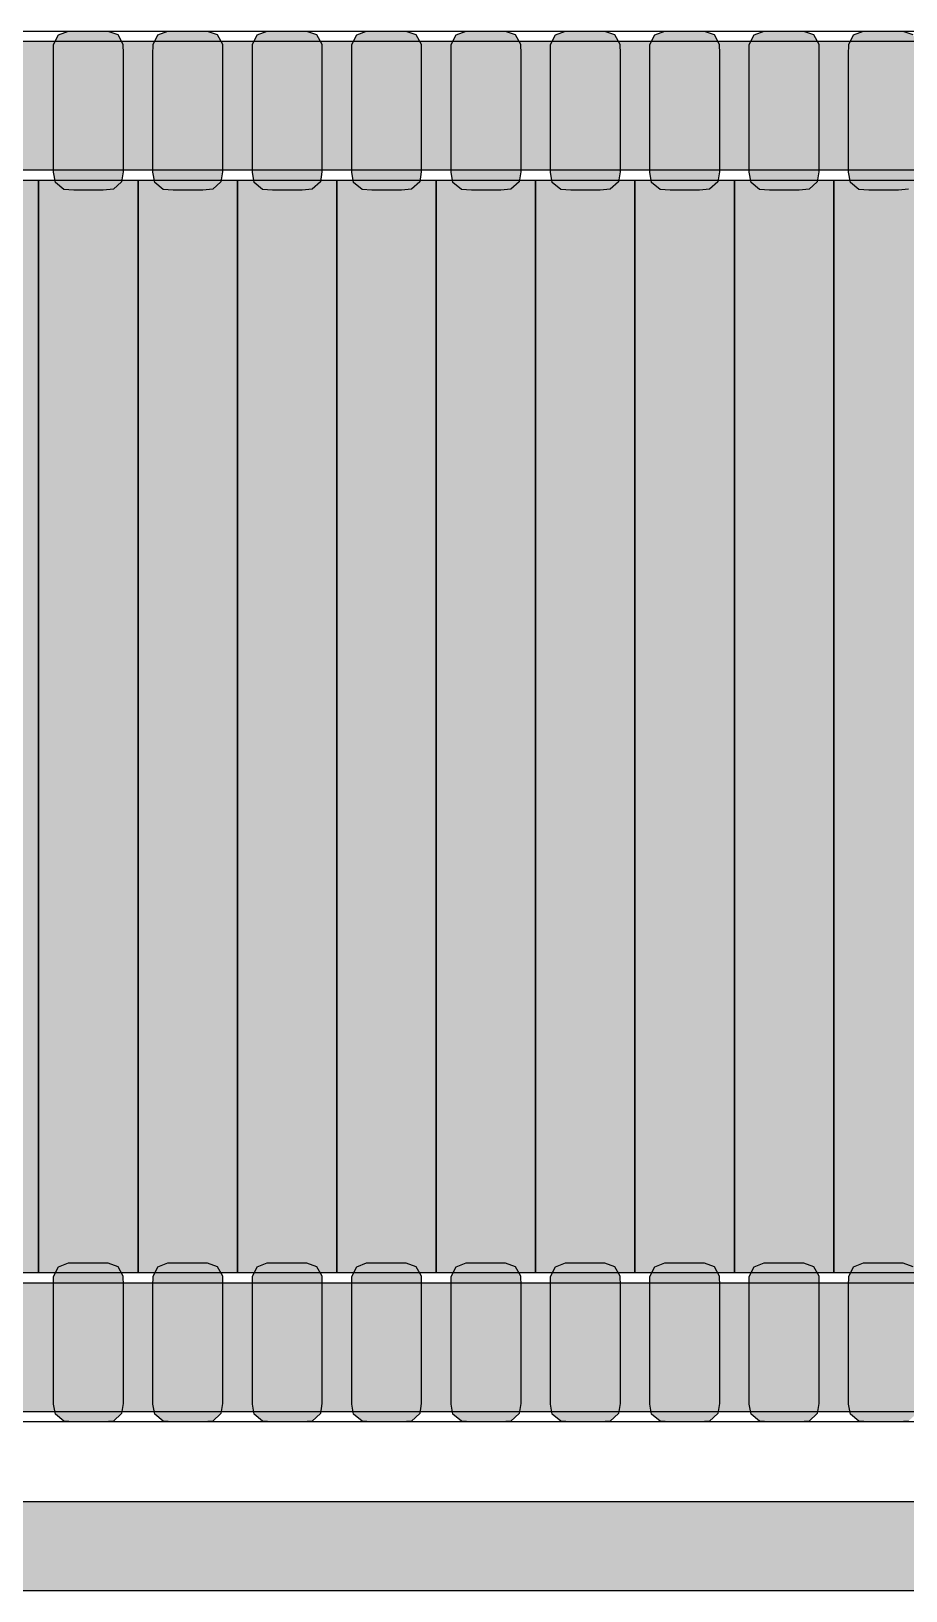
# Model space of a CAD drawing. Header units: metres. Extents: x 0 to 115, y 0 to 64.
# Drawn here: x 57.785 to 59.545, y 42.46 to 45.6 of the extents above; entities that cross this region are included whole.
import ezdxf

# ---------------------------------------------------------------- set-up
doc = ezdxf.new("R2010")
doc.units = ezdxf.units.M
for name, color, linetype, lineweight in [('G-ETIQUETA', 4, 'Continuous', 18), ('M-EQUIPO', 7, 'Continuous', 25), ('M-EQUIPO-RELLENO', 8, 'Continuous', 0)]:
    doc.layers.add(name, color=color, linetype=linetype, lineweight=lineweight)
doc.styles.add('PLANO', font='arial.ttf')

# ---------------------------------------------------------------- blocks, each defined once
blk = doc.blocks.new('EQ_F-301')
at = {"layer": 'M-EQUIPO-RELLENO', "true_color": 0x9aa6b1}
h = blk.add_hatch(color=7, dxfattribs=at)
h.dxf.hatch_style = 1
h.paths.add_polyline_path([(-1.64, 1.4), (-1.6202, 1.4), (-1.6005, 1.4), (-1.5807, 1.4), (-1.561, 1.4), (-1.5409, 1.3931), (-1.5303, 1.374), (-1.53, 1.3541), (-1.53, 1.3343), (-1.53, 1.3146), (-1.53, 1.2948), (-1.53, 1.2751), (-1.53, 1.2553), (-1.53, 1.2355), (-1.53, 1.2158), (-1.53, 1.196), (-1.53, 1.1763), (-1.53, 1.1565), (-1.53, 1.1367), (-1.53, 1.117), (-1.5331, 1.0967), (-1.5497, 1.0818), (-1.5699, 1.08), (-1.5896, 1.08), (-1.6094, 1.08), (-1.6292, 1.08), (-1.6493, 1.0815), (-1.6664, 1.0957), (-1.67, 1.116), (-1.67, 1.1358), (-1.67, 1.1555), (-1.67, 1.1753), (-1.67, 1.1951), (-1.67, 1.2148), (-1.67, 1.2346), (-1.67, 1.2543), (-1.67, 1.2741), (-1.67, 1.2939), (-1.67, 1.3136), (-1.67, 1.3334), (-1.67, 1.3531), (-1.6699, 1.373), (-1.66, 1.3924)])
h = blk.add_hatch(color=7, dxfattribs=at)
h.dxf.hatch_style = 1
h.paths.add_polyline_path([(-1.44, 1.4), (-1.4202, 1.4), (-1.4005, 1.4), (-1.3807, 1.4), (-1.361, 1.4), (-1.3409, 1.3931), (-1.3303, 1.374), (-1.33, 1.3541), (-1.33, 1.3343), (-1.33, 1.3146), (-1.33, 1.2948), (-1.33, 1.2751), (-1.33, 1.2553), (-1.33, 1.2355), (-1.33, 1.2158), (-1.33, 1.196), (-1.33, 1.1763), (-1.33, 1.1565), (-1.33, 1.1367), (-1.33, 1.117), (-1.3331, 1.0967), (-1.3497, 1.0818), (-1.3699, 1.08), (-1.3896, 1.08), (-1.4094, 1.08), (-1.4292, 1.08), (-1.4493, 1.0815), (-1.4664, 1.0957), (-1.47, 1.116), (-1.47, 1.1358), (-1.47, 1.1555), (-1.47, 1.1753), (-1.47, 1.1951), (-1.47, 1.2148), (-1.47, 1.2346), (-1.47, 1.2543), (-1.47, 1.2741), (-1.47, 1.2939), (-1.47, 1.3136), (-1.47, 1.3334), (-1.47, 1.3531), (-1.4699, 1.373), (-1.46, 1.3924)])
h = blk.add_hatch(color=7, dxfattribs=at)
h.dxf.hatch_style = 1
h.paths.add_polyline_path([(-1.24, 1.4), (-1.2202, 1.4), (-1.2005, 1.4), (-1.1807, 1.4), (-1.161, 1.4), (-1.1409, 1.3931), (-1.1303, 1.374), (-1.13, 1.3541), (-1.13, 1.3343), (-1.13, 1.3146), (-1.13, 1.2948), (-1.13, 1.2751), (-1.13, 1.2553), (-1.13, 1.2355), (-1.13, 1.2158), (-1.13, 1.196), (-1.13, 1.1763), (-1.13, 1.1565), (-1.13, 1.1367), (-1.13, 1.117), (-1.1331, 1.0967), (-1.1497, 1.0818), (-1.1699, 1.08), (-1.1896, 1.08), (-1.2094, 1.08), (-1.2292, 1.08), (-1.2493, 1.0815), (-1.2664, 1.0957), (-1.27, 1.116), (-1.27, 1.1358), (-1.27, 1.1555), (-1.27, 1.1753), (-1.27, 1.1951), (-1.27, 1.2148), (-1.27, 1.2346), (-1.27, 1.2543), (-1.27, 1.2741), (-1.27, 1.2939), (-1.27, 1.3136), (-1.27, 1.3334), (-1.27, 1.3531), (-1.2699, 1.373), (-1.26, 1.3924)])
h = blk.add_hatch(color=7, dxfattribs=at)
h.dxf.hatch_style = 1
h.paths.add_polyline_path([(-1.04, 1.4), (-1.0202, 1.4), (-1.0005, 1.4), (-0.9807, 1.4), (-0.961, 1.4), (-0.9409, 1.3931), (-0.9303, 1.374), (-0.93, 1.3541), (-0.93, 1.3343), (-0.93, 1.3146), (-0.93, 1.2948), (-0.93, 1.2751), (-0.93, 1.2553), (-0.93, 1.2355), (-0.93, 1.2158), (-0.93, 1.196), (-0.93, 1.1763), (-0.93, 1.1565), (-0.93, 1.1367), (-0.93, 1.117), (-0.9331, 1.0967), (-0.9497, 1.0818), (-0.9699, 1.08), (-0.9896, 1.08), (-1.0094, 1.08), (-1.0292, 1.08), (-1.0493, 1.0815), (-1.0664, 1.0957), (-1.07, 1.116), (-1.07, 1.1358), (-1.07, 1.1555), (-1.07, 1.1753), (-1.07, 1.1951), (-1.07, 1.2148), (-1.07, 1.2346), (-1.07, 1.2543), (-1.07, 1.2741), (-1.07, 1.2939), (-1.07, 1.3136), (-1.07, 1.3334), (-1.07, 1.3531), (-1.0699, 1.373), (-1.06, 1.3924)])
h = blk.add_hatch(color=7, dxfattribs=at)
h.dxf.hatch_style = 1
h.paths.add_polyline_path([(-0.84, 1.4), (-0.8202, 1.4), (-0.8005, 1.4), (-0.7807, 1.4), (-0.761, 1.4), (-0.7409, 1.3931), (-0.7303, 1.374), (-0.73, 1.3541), (-0.73, 1.3343), (-0.73, 1.3146), (-0.73, 1.2948), (-0.73, 1.2751), (-0.73, 1.2553), (-0.73, 1.2355), (-0.73, 1.2158), (-0.73, 1.196), (-0.73, 1.1763), (-0.73, 1.1565), (-0.73, 1.1367), (-0.73, 1.117), (-0.7331, 1.0967), (-0.7497, 1.0818), (-0.7699, 1.08), (-0.7896, 1.08), (-0.8094, 1.08), (-0.8292, 1.08), (-0.8493, 1.0815), (-0.8664, 1.0957), (-0.87, 1.116), (-0.87, 1.1358), (-0.87, 1.1555), (-0.87, 1.1753), (-0.87, 1.1951), (-0.87, 1.2148), (-0.87, 1.2346), (-0.87, 1.2543), (-0.87, 1.2741), (-0.87, 1.2939), (-0.87, 1.3136), (-0.87, 1.3334), (-0.87, 1.3531), (-0.8699, 1.373), (-0.86, 1.3924)])
h = blk.add_hatch(color=7, dxfattribs=at)
h.dxf.hatch_style = 1
h.paths.add_polyline_path([(-0.64, 1.4), (-0.6202, 1.4), (-0.6005, 1.4), (-0.5807, 1.4), (-0.561, 1.4), (-0.5409, 1.3931), (-0.5303, 1.374), (-0.53, 1.3541), (-0.53, 1.3343), (-0.53, 1.3146), (-0.53, 1.2948), (-0.53, 1.2751), (-0.53, 1.2553), (-0.53, 1.2355), (-0.53, 1.2158), (-0.53, 1.196), (-0.53, 1.1763), (-0.53, 1.1565), (-0.53, 1.1367), (-0.53, 1.117), (-0.5331, 1.0967), (-0.5497, 1.0818), (-0.5699, 1.08), (-0.5896, 1.08), (-0.6094, 1.08), (-0.6292, 1.08), (-0.6493, 1.0815), (-0.6664, 1.0957), (-0.67, 1.116), (-0.67, 1.1358), (-0.67, 1.1555), (-0.67, 1.1753), (-0.67, 1.1951), (-0.67, 1.2148), (-0.67, 1.2346), (-0.67, 1.2543), (-0.67, 1.2741), (-0.67, 1.2939), (-0.67, 1.3136), (-0.67, 1.3334), (-0.67, 1.3531), (-0.6699, 1.373), (-0.66, 1.3924)])
h = blk.add_hatch(color=7, dxfattribs=at)
h.dxf.hatch_style = 1
h.paths.add_polyline_path([(-0.44, 1.4), (-0.4202, 1.4), (-0.4005, 1.4), (-0.3807, 1.4), (-0.361, 1.4), (-0.3409, 1.3931), (-0.3303, 1.374), (-0.33, 1.3541), (-0.33, 1.3343), (-0.33, 1.3146), (-0.33, 1.2948), (-0.33, 1.2751), (-0.33, 1.2553), (-0.33, 1.2355), (-0.33, 1.2158), (-0.33, 1.196), (-0.33, 1.1763), (-0.33, 1.1565), (-0.33, 1.1367), (-0.33, 1.117), (-0.3331, 1.0967), (-0.3497, 1.0818), (-0.3699, 1.08), (-0.3896, 1.08), (-0.4094, 1.08), (-0.4292, 1.08), (-0.4493, 1.0815), (-0.4664, 1.0957), (-0.47, 1.116), (-0.47, 1.1358), (-0.47, 1.1555), (-0.47, 1.1753), (-0.47, 1.1951), (-0.47, 1.2148), (-0.47, 1.2346), (-0.47, 1.2543), (-0.47, 1.2741), (-0.47, 1.2939), (-0.47, 1.3136), (-0.47, 1.3334), (-0.47, 1.3531), (-0.4699, 1.373), (-0.46, 1.3924)])
h = blk.add_hatch(color=7, dxfattribs=at)
h.dxf.hatch_style = 1
h.paths.add_polyline_path([(-0.24, 1.4), (-0.2202, 1.4), (-0.2005, 1.4), (-0.1807, 1.4), (-0.161, 1.4), (-0.1409, 1.3931), (-0.1303, 1.374), (-0.13, 1.3541), (-0.13, 1.3343), (-0.13, 1.3146), (-0.13, 1.2948), (-0.13, 1.2751), (-0.13, 1.2553), (-0.13, 1.2355), (-0.13, 1.2158), (-0.13, 1.196), (-0.13, 1.1763), (-0.13, 1.1565), (-0.13, 1.1367), (-0.13, 1.117), (-0.1331, 1.0967), (-0.1497, 1.0818), (-0.1699, 1.08), (-0.1896, 1.08), (-0.2094, 1.08), (-0.2292, 1.08), (-0.2493, 1.0815), (-0.2664, 1.0957), (-0.27, 1.116), (-0.27, 1.1358), (-0.27, 1.1555), (-0.27, 1.1753), (-0.27, 1.1951), (-0.27, 1.2148), (-0.27, 1.2346), (-0.27, 1.2543), (-0.27, 1.2741), (-0.27, 1.2939), (-0.27, 1.3136), (-0.27, 1.3334), (-0.27, 1.3531), (-0.2699, 1.373), (-0.26, 1.3924)])
h = blk.add_hatch(color=7, dxfattribs=at)
h.dxf.hatch_style = 1
h.paths.add_polyline_path([(-0.04, 1.4), (-0.0202, 1.4), (-0.0005, 1.4), (0.0193, 1.4), (0.039, 1.4), (0.0591, 1.3931), (0.0697, 1.374), (0.07, 1.3541), (0.07, 1.3343), (0.07, 1.3146), (0.07, 1.2948), (0.07, 1.2751), (0.07, 1.2553), (0.07, 1.2355), (0.07, 1.2158), (0.07, 1.196), (0.07, 1.1763), (0.07, 1.1565), (0.07, 1.1367), (0.07, 1.117), (0.0669, 1.0967), (0.0503, 1.0818), (0.0301, 1.08), (0.0104, 1.08), (-0.0094, 1.08), (-0.0292, 1.08), (-0.0493, 1.0815), (-0.0664, 1.0957), (-0.07, 1.116), (-0.07, 1.1358), (-0.07, 1.1555), (-0.07, 1.1753), (-0.07, 1.1951), (-0.07, 1.2148), (-0.07, 1.2346), (-0.07, 1.2543), (-0.07, 1.2741), (-0.07, 1.2939), (-0.07, 1.3136), (-0.07, 1.3334), (-0.07, 1.3531), (-0.0699, 1.373), (-0.06, 1.3924)])
at = {"layer": 'M-EQUIPO-RELLENO', "true_color": 0xf4f6f8}
h = blk.add_hatch(color=7, dxfattribs=at)
h.dxf.hatch_style = 1
h.paths.add_polyline_path([(-3, 1.38), (3.2, 1.38), (3.2, 1.12), (-3, 1.12)])
at = {"layer": 'M-EQUIPO-RELLENO', "true_color": 0xd3dbe2}
h = blk.add_hatch(color=7, dxfattribs=at)
h.dxf.hatch_style = 1
h.paths.add_polyline_path([(-1.9, 1.1), (-1.7, 1.1), (-1.7, -1.1), (-1.9, -1.1)])
at = {"layer": 'M-EQUIPO-RELLENO', "true_color": 0xe8edf1}
h = blk.add_hatch(color=7, dxfattribs=at)
h.dxf.hatch_style = 1
h.paths.add_polyline_path([(-1.7, 1.1), (-1.5, 1.1), (-1.5, -1.1), (-1.7, -1.1)])
at = {"layer": 'M-EQUIPO-RELLENO', "true_color": 0xd3dbe2}
h = blk.add_hatch(color=7, dxfattribs=at)
h.dxf.hatch_style = 1
h.paths.add_polyline_path([(-1.5, 1.1), (-1.3, 1.1), (-1.3, -1.1), (-1.5, -1.1)])
at = {"layer": 'M-EQUIPO-RELLENO', "true_color": 0xe8edf1}
h = blk.add_hatch(color=7, dxfattribs=at)
h.dxf.hatch_style = 1
h.paths.add_polyline_path([(-1.3, 1.1), (-1.1, 1.1), (-1.1, -1.1), (-1.3, -1.1)])
at = {"layer": 'M-EQUIPO-RELLENO', "true_color": 0xd3dbe2}
h = blk.add_hatch(color=7, dxfattribs=at)
h.dxf.hatch_style = 1
h.paths.add_polyline_path([(-1.1, 1.1), (-0.9, 1.1), (-0.9, -1.1), (-1.1, -1.1)])
at = {"layer": 'M-EQUIPO-RELLENO', "true_color": 0xe8edf1}
h = blk.add_hatch(color=7, dxfattribs=at)
h.dxf.hatch_style = 1
h.paths.add_polyline_path([(-0.9, 1.1), (-0.7, 1.1), (-0.7, -1.1), (-0.9, -1.1)])
at = {"layer": 'M-EQUIPO-RELLENO', "true_color": 0xd3dbe2}
h = blk.add_hatch(color=7, dxfattribs=at)
h.dxf.hatch_style = 1
h.paths.add_polyline_path([(-0.7, 1.1), (-0.5, 1.1), (-0.5, -1.1), (-0.7, -1.1)])
at = {"layer": 'M-EQUIPO-RELLENO', "true_color": 0xe8edf1}
h = blk.add_hatch(color=7, dxfattribs=at)
h.dxf.hatch_style = 1
h.paths.add_polyline_path([(-0.5, 1.1), (-0.3, 1.1), (-0.3, -1.1), (-0.5, -1.1)])
at = {"layer": 'M-EQUIPO-RELLENO', "true_color": 0xd3dbe2}
h = blk.add_hatch(color=7, dxfattribs=at)
h.dxf.hatch_style = 1
h.paths.add_polyline_path([(-0.3, 1.1), (-0.1, 1.1), (-0.1, -1.1), (-0.3, -1.1)])
at = {"layer": 'M-EQUIPO-RELLENO', "true_color": 0xe8edf1}
h = blk.add_hatch(color=7, dxfattribs=at)
h.dxf.hatch_style = 1
h.paths.add_polyline_path([(-0.1, 1.1), (0.1, 1.1), (0.1, -1.1), (-0.1, -1.1)])
at = {"layer": 'M-EQUIPO-RELLENO', "true_color": 0x2f6f9a}
h = blk.add_hatch(color=7, dxfattribs=at)
h.dxf.hatch_style = 1
edge = h.paths.add_edge_path()
edge.add_arc((-1.6, -0.9), 0.035, 0, 360)
h = blk.add_hatch(color=7, dxfattribs=at)
h.dxf.hatch_style = 1
edge = h.paths.add_edge_path()
edge.add_arc((-1.4, -0.9), 0.035, 0, 360)
h = blk.add_hatch(color=7, dxfattribs=at)
h.dxf.hatch_style = 1
edge = h.paths.add_edge_path()
edge.add_arc((-1.2, -0.9), 0.035, 0, 360)
h = blk.add_hatch(color=7, dxfattribs=at)
h.dxf.hatch_style = 1
edge = h.paths.add_edge_path()
edge.add_arc((-1, -0.9), 0.035, 0, 360)
h = blk.add_hatch(color=7, dxfattribs=at)
h.dxf.hatch_style = 1
edge = h.paths.add_edge_path()
edge.add_arc((-0.8, -0.9), 0.035, 0, 360)
h = blk.add_hatch(color=7, dxfattribs=at)
h.dxf.hatch_style = 1
edge = h.paths.add_edge_path()
edge.add_arc((-0.6, -0.9), 0.035, 0, 360)
h = blk.add_hatch(color=7, dxfattribs=at)
h.dxf.hatch_style = 1
edge = h.paths.add_edge_path()
edge.add_arc((-0.4, -0.9), 0.035, 0, 360)
h = blk.add_hatch(color=7, dxfattribs=at)
h.dxf.hatch_style = 1
edge = h.paths.add_edge_path()
edge.add_arc((-0.2, -0.9), 0.035, 0, 360)
h = blk.add_hatch(color=7, dxfattribs=at)
h.dxf.hatch_style = 1
edge = h.paths.add_edge_path()
edge.add_arc((0, -0.9), 0.035, 0, 360)
at = {"layer": 'M-EQUIPO-RELLENO', "true_color": 0x9aa6b1}
h = blk.add_hatch(color=7, dxfattribs=at)
h.dxf.hatch_style = 1
h.paths.add_polyline_path([(-1.64, -1.08), (-1.6202, -1.08), (-1.6005, -1.08), (-1.5807, -1.08), (-1.561, -1.08), (-1.5409, -1.0869), (-1.5303, -1.106), (-1.53, -1.1259), (-1.53, -1.1457), (-1.53, -1.1654), (-1.53, -1.1852), (-1.53, -1.2049), (-1.53, -1.2247), (-1.53, -1.2445), (-1.53, -1.2642), (-1.53, -1.284), (-1.53, -1.3037), (-1.53, -1.3235), (-1.53, -1.3433), (-1.53, -1.363), (-1.5331, -1.3833), (-1.5497, -1.3982), (-1.5699, -1.4), (-1.5896, -1.4), (-1.6094, -1.4), (-1.6292, -1.4), (-1.6493, -1.3985), (-1.6664, -1.3843), (-1.67, -1.364), (-1.67, -1.3442), (-1.67, -1.3245), (-1.67, -1.3047), (-1.67, -1.2849), (-1.67, -1.2652), (-1.67, -1.2454), (-1.67, -1.2257), (-1.67, -1.2059), (-1.67, -1.1861), (-1.67, -1.1664), (-1.67, -1.1466), (-1.67, -1.1269), (-1.6699, -1.107), (-1.66, -1.0876)])
h = blk.add_hatch(color=7, dxfattribs=at)
h.dxf.hatch_style = 1
h.paths.add_polyline_path([(-1.44, -1.08), (-1.4202, -1.08), (-1.4005, -1.08), (-1.3807, -1.08), (-1.361, -1.08), (-1.3409, -1.0869), (-1.3303, -1.106), (-1.33, -1.1259), (-1.33, -1.1457), (-1.33, -1.1654), (-1.33, -1.1852), (-1.33, -1.2049), (-1.33, -1.2247), (-1.33, -1.2445), (-1.33, -1.2642), (-1.33, -1.284), (-1.33, -1.3037), (-1.33, -1.3235), (-1.33, -1.3433), (-1.33, -1.363), (-1.3331, -1.3833), (-1.3497, -1.3982), (-1.3699, -1.4), (-1.3896, -1.4), (-1.4094, -1.4), (-1.4292, -1.4), (-1.4493, -1.3985), (-1.4664, -1.3843), (-1.47, -1.364), (-1.47, -1.3442), (-1.47, -1.3245), (-1.47, -1.3047), (-1.47, -1.2849), (-1.47, -1.2652), (-1.47, -1.2454), (-1.47, -1.2257), (-1.47, -1.2059), (-1.47, -1.1861), (-1.47, -1.1664), (-1.47, -1.1466), (-1.47, -1.1269), (-1.4699, -1.107), (-1.46, -1.0876)])
h = blk.add_hatch(color=7, dxfattribs=at)
h.dxf.hatch_style = 1
h.paths.add_polyline_path([(-1.24, -1.08), (-1.2202, -1.08), (-1.2005, -1.08), (-1.1807, -1.08), (-1.161, -1.08), (-1.1409, -1.0869), (-1.1303, -1.106), (-1.13, -1.1259), (-1.13, -1.1457), (-1.13, -1.1654), (-1.13, -1.1852), (-1.13, -1.2049), (-1.13, -1.2247), (-1.13, -1.2445), (-1.13, -1.2642), (-1.13, -1.284), (-1.13, -1.3037), (-1.13, -1.3235), (-1.13, -1.3433), (-1.13, -1.363), (-1.1331, -1.3833), (-1.1497, -1.3982), (-1.1699, -1.4), (-1.1896, -1.4), (-1.2094, -1.4), (-1.2292, -1.4), (-1.2493, -1.3985), (-1.2664, -1.3843), (-1.27, -1.364), (-1.27, -1.3442), (-1.27, -1.3245), (-1.27, -1.3047), (-1.27, -1.2849), (-1.27, -1.2652), (-1.27, -1.2454), (-1.27, -1.2257), (-1.27, -1.2059), (-1.27, -1.1861), (-1.27, -1.1664), (-1.27, -1.1466), (-1.27, -1.1269), (-1.2699, -1.107), (-1.26, -1.0876)])
h = blk.add_hatch(color=7, dxfattribs=at)
h.dxf.hatch_style = 1
h.paths.add_polyline_path([(-1.04, -1.08), (-1.0202, -1.08), (-1.0005, -1.08), (-0.9807, -1.08), (-0.961, -1.08), (-0.9409, -1.0869), (-0.9303, -1.106), (-0.93, -1.1259), (-0.93, -1.1457), (-0.93, -1.1654), (-0.93, -1.1852), (-0.93, -1.2049), (-0.93, -1.2247), (-0.93, -1.2445), (-0.93, -1.2642), (-0.93, -1.284), (-0.93, -1.3037), (-0.93, -1.3235), (-0.93, -1.3433), (-0.93, -1.363), (-0.9331, -1.3833), (-0.9497, -1.3982), (-0.9699, -1.4), (-0.9896, -1.4), (-1.0094, -1.4), (-1.0292, -1.4), (-1.0493, -1.3985), (-1.0664, -1.3843), (-1.07, -1.364), (-1.07, -1.3442), (-1.07, -1.3245), (-1.07, -1.3047), (-1.07, -1.2849), (-1.07, -1.2652), (-1.07, -1.2454), (-1.07, -1.2257), (-1.07, -1.2059), (-1.07, -1.1861), (-1.07, -1.1664), (-1.07, -1.1466), (-1.07, -1.1269), (-1.0699, -1.107), (-1.06, -1.0876)])
h = blk.add_hatch(color=7, dxfattribs=at)
h.dxf.hatch_style = 1
h.paths.add_polyline_path([(-0.84, -1.08), (-0.8202, -1.08), (-0.8005, -1.08), (-0.7807, -1.08), (-0.761, -1.08), (-0.7409, -1.0869), (-0.7303, -1.106), (-0.73, -1.1259), (-0.73, -1.1457), (-0.73, -1.1654), (-0.73, -1.1852), (-0.73, -1.2049), (-0.73, -1.2247), (-0.73, -1.2445), (-0.73, -1.2642), (-0.73, -1.284), (-0.73, -1.3037), (-0.73, -1.3235), (-0.73, -1.3433), (-0.73, -1.363), (-0.7331, -1.3833), (-0.7497, -1.3982), (-0.7699, -1.4), (-0.7896, -1.4), (-0.8094, -1.4), (-0.8292, -1.4), (-0.8493, -1.3985), (-0.8664, -1.3843), (-0.87, -1.364), (-0.87, -1.3442), (-0.87, -1.3245), (-0.87, -1.3047), (-0.87, -1.2849), (-0.87, -1.2652), (-0.87, -1.2454), (-0.87, -1.2257), (-0.87, -1.2059), (-0.87, -1.1861), (-0.87, -1.1664), (-0.87, -1.1466), (-0.87, -1.1269), (-0.8699, -1.107), (-0.86, -1.0876)])
h = blk.add_hatch(color=7, dxfattribs=at)
h.dxf.hatch_style = 1
h.paths.add_polyline_path([(-0.64, -1.08), (-0.6202, -1.08), (-0.6005, -1.08), (-0.5807, -1.08), (-0.561, -1.08), (-0.5409, -1.0869), (-0.5303, -1.106), (-0.53, -1.1259), (-0.53, -1.1457), (-0.53, -1.1654), (-0.53, -1.1852), (-0.53, -1.2049), (-0.53, -1.2247), (-0.53, -1.2445), (-0.53, -1.2642), (-0.53, -1.284), (-0.53, -1.3037), (-0.53, -1.3235), (-0.53, -1.3433), (-0.53, -1.363), (-0.5331, -1.3833), (-0.5497, -1.3982), (-0.5699, -1.4), (-0.5896, -1.4), (-0.6094, -1.4), (-0.6292, -1.4), (-0.6493, -1.3985), (-0.6664, -1.3843), (-0.67, -1.364), (-0.67, -1.3442), (-0.67, -1.3245), (-0.67, -1.3047), (-0.67, -1.2849), (-0.67, -1.2652), (-0.67, -1.2454), (-0.67, -1.2257), (-0.67, -1.2059), (-0.67, -1.1861), (-0.67, -1.1664), (-0.67, -1.1466), (-0.67, -1.1269), (-0.6699, -1.107), (-0.66, -1.0876)])
h = blk.add_hatch(color=7, dxfattribs=at)
h.dxf.hatch_style = 1
h.paths.add_polyline_path([(-0.44, -1.08), (-0.4202, -1.08), (-0.4005, -1.08), (-0.3807, -1.08), (-0.361, -1.08), (-0.3409, -1.0869), (-0.3303, -1.106), (-0.33, -1.1259), (-0.33, -1.1457), (-0.33, -1.1654), (-0.33, -1.1852), (-0.33, -1.2049), (-0.33, -1.2247), (-0.33, -1.2445), (-0.33, -1.2642), (-0.33, -1.284), (-0.33, -1.3037), (-0.33, -1.3235), (-0.33, -1.3433), (-0.33, -1.363), (-0.3331, -1.3833), (-0.3497, -1.3982), (-0.3699, -1.4), (-0.3896, -1.4), (-0.4094, -1.4), (-0.4292, -1.4), (-0.4493, -1.3985), (-0.4664, -1.3843), (-0.47, -1.364), (-0.47, -1.3442), (-0.47, -1.3245), (-0.47, -1.3047), (-0.47, -1.2849), (-0.47, -1.2652), (-0.47, -1.2454), (-0.47, -1.2257), (-0.47, -1.2059), (-0.47, -1.1861), (-0.47, -1.1664), (-0.47, -1.1466), (-0.47, -1.1269), (-0.4699, -1.107), (-0.46, -1.0876)])
h = blk.add_hatch(color=7, dxfattribs=at)
h.dxf.hatch_style = 1
h.paths.add_polyline_path([(-0.24, -1.08), (-0.2202, -1.08), (-0.2005, -1.08), (-0.1807, -1.08), (-0.161, -1.08), (-0.1409, -1.0869), (-0.1303, -1.106), (-0.13, -1.1259), (-0.13, -1.1457), (-0.13, -1.1654), (-0.13, -1.1852), (-0.13, -1.2049), (-0.13, -1.2247), (-0.13, -1.2445), (-0.13, -1.2642), (-0.13, -1.284), (-0.13, -1.3037), (-0.13, -1.3235), (-0.13, -1.3433), (-0.13, -1.363), (-0.1331, -1.3833), (-0.1497, -1.3982), (-0.1699, -1.4), (-0.1896, -1.4), (-0.2094, -1.4), (-0.2292, -1.4), (-0.2493, -1.3985), (-0.2664, -1.3843), (-0.27, -1.364), (-0.27, -1.3442), (-0.27, -1.3245), (-0.27, -1.3047), (-0.27, -1.2849), (-0.27, -1.2652), (-0.27, -1.2454), (-0.27, -1.2257), (-0.27, -1.2059), (-0.27, -1.1861), (-0.27, -1.1664), (-0.27, -1.1466), (-0.27, -1.1269), (-0.2699, -1.107), (-0.26, -1.0876)])
h = blk.add_hatch(color=7, dxfattribs=at)
h.dxf.hatch_style = 1
h.paths.add_polyline_path([(-0.04, -1.08), (-0.0202, -1.08), (-0.0005, -1.08), (0.0193, -1.08), (0.039, -1.08), (0.0591, -1.0869), (0.0697, -1.106), (0.07, -1.1259), (0.07, -1.1457), (0.07, -1.1654), (0.07, -1.1852), (0.07, -1.2049), (0.07, -1.2247), (0.07, -1.2445), (0.07, -1.2642), (0.07, -1.284), (0.07, -1.3037), (0.07, -1.3235), (0.07, -1.3433), (0.07, -1.363), (0.0669, -1.3833), (0.0503, -1.3982), (0.0301, -1.4), (0.0104, -1.4), (-0.0094, -1.4), (-0.0292, -1.4), (-0.0493, -1.3985), (-0.0664, -1.3843), (-0.07, -1.364), (-0.07, -1.3442), (-0.07, -1.3245), (-0.07, -1.3047), (-0.07, -1.2849), (-0.07, -1.2652), (-0.07, -1.2454), (-0.07, -1.2257), (-0.07, -1.2059), (-0.07, -1.1861), (-0.07, -1.1664), (-0.07, -1.1466), (-0.07, -1.1269), (-0.0699, -1.107), (-0.06, -1.0876)])
at = {"layer": 'M-EQUIPO-RELLENO', "true_color": 0xf4f6f8}
h = blk.add_hatch(color=7, dxfattribs=at)
h.dxf.hatch_style = 1
h.paths.add_polyline_path([(-3, -1.12), (3.2, -1.12), (3.2, -1.38), (-3, -1.38)])
h = blk.add_hatch(color=7, dxfattribs=at)
h.dxf.hatch_style = 1
h.paths.add_polyline_path([(-2.5, -1.56), (1.1, -1.56), (1.1, -1.74), (-2.5, -1.74)])
at = {"layer": 'M-EQUIPO', "ltscale": 0.15}
blk.add_lwpolyline([(-2.7, 1.4), (2.3, 1.4), (2.3, -1.4), (-2.7, -1.4)], close=True, dxfattribs=at)
at = {"layer": 'M-EQUIPO'}
for points in [[(-1.64, 1.4), (-1.6202, 1.4), (-1.6005, 1.4), (-1.5807, 1.4), (-1.561, 1.4), (-1.5409, 1.3931), (-1.5303, 1.374), (-1.53, 1.3541), (-1.53, 1.3343), (-1.53, 1.3146), (-1.53, 1.2948), (-1.53, 1.2751), (-1.53, 1.2553), (-1.53, 1.2355), (-1.53, 1.2158), (-1.53, 1.196), (-1.53, 1.1763), (-1.53, 1.1565), (-1.53, 1.1367), (-1.53, 1.117), (-1.5331, 1.0967), (-1.5497, 1.0818), (-1.5699, 1.08), (-1.5896, 1.08), (-1.6094, 1.08), (-1.6292, 1.08), (-1.6493, 1.0815), (-1.6664, 1.0957), (-1.67, 1.116), (-1.67, 1.1358), (-1.67, 1.1555), (-1.67, 1.1753), (-1.67, 1.1951), (-1.67, 1.2148), (-1.67, 1.2346), (-1.67, 1.2543), (-1.67, 1.2741), (-1.67, 1.2939), (-1.67, 1.3136), (-1.67, 1.3334), (-1.67, 1.3531), (-1.6699, 1.373), (-1.66, 1.3924)], [(-1.44, 1.4), (-1.4202, 1.4), (-1.4005, 1.4), (-1.3807, 1.4), (-1.361, 1.4), (-1.3409, 1.3931), (-1.3303, 1.374), (-1.33, 1.3541), (-1.33, 1.3343), (-1.33, 1.3146), (-1.33, 1.2948), (-1.33, 1.2751), (-1.33, 1.2553), (-1.33, 1.2355), (-1.33, 1.2158), (-1.33, 1.196), (-1.33, 1.1763), (-1.33, 1.1565), (-1.33, 1.1367), (-1.33, 1.117), (-1.3331, 1.0967), (-1.3497, 1.0818), (-1.3699, 1.08), (-1.3896, 1.08), (-1.4094, 1.08), (-1.4292, 1.08), (-1.4493, 1.0815), (-1.4664, 1.0957), (-1.47, 1.116), (-1.47, 1.1358), (-1.47, 1.1555), (-1.47, 1.1753), (-1.47, 1.1951), (-1.47, 1.2148), (-1.47, 1.2346), (-1.47, 1.2543), (-1.47, 1.2741), (-1.47, 1.2939), (-1.47, 1.3136), (-1.47, 1.3334), (-1.47, 1.3531), (-1.4699, 1.373), (-1.46, 1.3924)], [(-1.24, 1.4), (-1.2202, 1.4), (-1.2005, 1.4), (-1.1807, 1.4), (-1.161, 1.4), (-1.1409, 1.3931), (-1.1303, 1.374), (-1.13, 1.3541), (-1.13, 1.3343), (-1.13, 1.3146), (-1.13, 1.2948), (-1.13, 1.2751), (-1.13, 1.2553), (-1.13, 1.2355), (-1.13, 1.2158), (-1.13, 1.196), (-1.13, 1.1763), (-1.13, 1.1565), (-1.13, 1.1367), (-1.13, 1.117), (-1.1331, 1.0967), (-1.1497, 1.0818), (-1.1699, 1.08), (-1.1896, 1.08), (-1.2094, 1.08), (-1.2292, 1.08), (-1.2493, 1.0815), (-1.2664, 1.0957), (-1.27, 1.116), (-1.27, 1.1358), (-1.27, 1.1555), (-1.27, 1.1753), (-1.27, 1.1951), (-1.27, 1.2148), (-1.27, 1.2346), (-1.27, 1.2543), (-1.27, 1.2741), (-1.27, 1.2939), (-1.27, 1.3136), (-1.27, 1.3334), (-1.27, 1.3531), (-1.2699, 1.373), (-1.26, 1.3924)], [(-1.04, 1.4), (-1.0202, 1.4), (-1.0005, 1.4), (-0.9807, 1.4), (-0.961, 1.4), (-0.9409, 1.3931), (-0.9303, 1.374), (-0.93, 1.3541), (-0.93, 1.3343), (-0.93, 1.3146), (-0.93, 1.2948), (-0.93, 1.2751), (-0.93, 1.2553), (-0.93, 1.2355), (-0.93, 1.2158), (-0.93, 1.196), (-0.93, 1.1763), (-0.93, 1.1565), (-0.93, 1.1367), (-0.93, 1.117), (-0.9331, 1.0967), (-0.9497, 1.0818), (-0.9699, 1.08), (-0.9896, 1.08), (-1.0094, 1.08), (-1.0292, 1.08), (-1.0493, 1.0815), (-1.0664, 1.0957), (-1.07, 1.116), (-1.07, 1.1358), (-1.07, 1.1555), (-1.07, 1.1753), (-1.07, 1.1951), (-1.07, 1.2148), (-1.07, 1.2346), (-1.07, 1.2543), (-1.07, 1.2741), (-1.07, 1.2939), (-1.07, 1.3136), (-1.07, 1.3334), (-1.07, 1.3531), (-1.0699, 1.373), (-1.06, 1.3924)], [(-0.84, 1.4), (-0.8202, 1.4), (-0.8005, 1.4), (-0.7807, 1.4), (-0.761, 1.4), (-0.7409, 1.3931), (-0.7303, 1.374), (-0.73, 1.3541), (-0.73, 1.3343), (-0.73, 1.3146), (-0.73, 1.2948), (-0.73, 1.2751), (-0.73, 1.2553), (-0.73, 1.2355), (-0.73, 1.2158), (-0.73, 1.196), (-0.73, 1.1763), (-0.73, 1.1565), (-0.73, 1.1367), (-0.73, 1.117), (-0.7331, 1.0967), (-0.7497, 1.0818), (-0.7699, 1.08), (-0.7896, 1.08), (-0.8094, 1.08), (-0.8292, 1.08), (-0.8493, 1.0815), (-0.8664, 1.0957), (-0.87, 1.116), (-0.87, 1.1358), (-0.87, 1.1555), (-0.87, 1.1753), (-0.87, 1.1951), (-0.87, 1.2148), (-0.87, 1.2346), (-0.87, 1.2543), (-0.87, 1.2741), (-0.87, 1.2939), (-0.87, 1.3136), (-0.87, 1.3334), (-0.87, 1.3531), (-0.8699, 1.373), (-0.86, 1.3924)], [(-0.64, 1.4), (-0.6202, 1.4), (-0.6005, 1.4), (-0.5807, 1.4), (-0.561, 1.4), (-0.5409, 1.3931), (-0.5303, 1.374), (-0.53, 1.3541), (-0.53, 1.3343), (-0.53, 1.3146), (-0.53, 1.2948), (-0.53, 1.2751), (-0.53, 1.2553), (-0.53, 1.2355), (-0.53, 1.2158), (-0.53, 1.196), (-0.53, 1.1763), (-0.53, 1.1565), (-0.53, 1.1367), (-0.53, 1.117), (-0.5331, 1.0967), (-0.5497, 1.0818), (-0.5699, 1.08), (-0.5896, 1.08), (-0.6094, 1.08), (-0.6292, 1.08), (-0.6493, 1.0815), (-0.6664, 1.0957), (-0.67, 1.116), (-0.67, 1.1358), (-0.67, 1.1555), (-0.67, 1.1753), (-0.67, 1.1951), (-0.67, 1.2148), (-0.67, 1.2346), (-0.67, 1.2543), (-0.67, 1.2741), (-0.67, 1.2939), (-0.67, 1.3136), (-0.67, 1.3334), (-0.67, 1.3531), (-0.6699, 1.373), (-0.66, 1.3924)], [(-0.44, 1.4), (-0.4202, 1.4), (-0.4005, 1.4), (-0.3807, 1.4), (-0.361, 1.4), (-0.3409, 1.3931), (-0.3303, 1.374), (-0.33, 1.3541), (-0.33, 1.3343), (-0.33, 1.3146), (-0.33, 1.2948), (-0.33, 1.2751), (-0.33, 1.2553), (-0.33, 1.2355), (-0.33, 1.2158), (-0.33, 1.196), (-0.33, 1.1763), (-0.33, 1.1565), (-0.33, 1.1367), (-0.33, 1.117), (-0.3331, 1.0967), (-0.3497, 1.0818), (-0.3699, 1.08), (-0.3896, 1.08), (-0.4094, 1.08), (-0.4292, 1.08), (-0.4493, 1.0815), (-0.4664, 1.0957), (-0.47, 1.116), (-0.47, 1.1358), (-0.47, 1.1555), (-0.47, 1.1753), (-0.47, 1.1951), (-0.47, 1.2148), (-0.47, 1.2346), (-0.47, 1.2543), (-0.47, 1.2741), (-0.47, 1.2939), (-0.47, 1.3136), (-0.47, 1.3334), (-0.47, 1.3531), (-0.4699, 1.373), (-0.46, 1.3924)], [(-0.24, 1.4), (-0.2202, 1.4), (-0.2005, 1.4), (-0.1807, 1.4), (-0.161, 1.4), (-0.1409, 1.3931), (-0.1303, 1.374), (-0.13, 1.3541), (-0.13, 1.3343), (-0.13, 1.3146), (-0.13, 1.2948), (-0.13, 1.2751), (-0.13, 1.2553), (-0.13, 1.2355), (-0.13, 1.2158), (-0.13, 1.196), (-0.13, 1.1763), (-0.13, 1.1565), (-0.13, 1.1367), (-0.13, 1.117), (-0.1331, 1.0967), (-0.1497, 1.0818), (-0.1699, 1.08), (-0.1896, 1.08), (-0.2094, 1.08), (-0.2292, 1.08), (-0.2493, 1.0815), (-0.2664, 1.0957), (-0.27, 1.116), (-0.27, 1.1358), (-0.27, 1.1555), (-0.27, 1.1753), (-0.27, 1.1951), (-0.27, 1.2148), (-0.27, 1.2346), (-0.27, 1.2543), (-0.27, 1.2741), (-0.27, 1.2939), (-0.27, 1.3136), (-0.27, 1.3334), (-0.27, 1.3531), (-0.2699, 1.373), (-0.26, 1.3924)], [(-3, 1.38), (3.2, 1.38), (3.2, 1.12), (-3, 1.12)], [(-1.9, 1.1), (-1.7, 1.1), (-1.7, -1.1), (-1.9, -1.1)], [(-1.7, 1.1), (-1.5, 1.1), (-1.5, -1.1), (-1.7, -1.1)], [(-1.5, 1.1), (-1.3, 1.1), (-1.3, -1.1), (-1.5, -1.1)], [(-1.3, 1.1), (-1.1, 1.1), (-1.1, -1.1), (-1.3, -1.1)], [(-1.1, 1.1), (-0.9, 1.1), (-0.9, -1.1), (-1.1, -1.1)], [(-0.9, 1.1), (-0.7, 1.1), (-0.7, -1.1), (-0.9, -1.1)], [(-0.7, 1.1), (-0.5, 1.1), (-0.5, -1.1), (-0.7, -1.1)], [(-0.5, 1.1), (-0.3, 1.1), (-0.3, -1.1), (-0.5, -1.1)], [(-0.3, 1.1), (-0.1, 1.1), (-0.1, -1.1), (-0.3, -1.1)], [(-0.1, 1.1), (0.1, 1.1), (0.1, -1.1), (-0.1, -1.1)], [(-1.64, -1.08), (-1.6202, -1.08), (-1.6005, -1.08), (-1.5807, -1.08), (-1.561, -1.08), (-1.5409, -1.0869), (-1.5303, -1.106), (-1.53, -1.1259), (-1.53, -1.1457), (-1.53, -1.1654), (-1.53, -1.1852), (-1.53, -1.2049), (-1.53, -1.2247), (-1.53, -1.2445), (-1.53, -1.2642), (-1.53, -1.284), (-1.53, -1.3037), (-1.53, -1.3235), (-1.53, -1.3433), (-1.53, -1.363), (-1.5331, -1.3833), (-1.5497, -1.3982), (-1.5699, -1.4), (-1.5896, -1.4), (-1.6094, -1.4), (-1.6292, -1.4), (-1.6493, -1.3985), (-1.6664, -1.3843), (-1.67, -1.364), (-1.67, -1.3442), (-1.67, -1.3245), (-1.67, -1.3047), (-1.67, -1.2849), (-1.67, -1.2652), (-1.67, -1.2454), (-1.67, -1.2257), (-1.67, -1.2059), (-1.67, -1.1861), (-1.67, -1.1664), (-1.67, -1.1466), (-1.67, -1.1269), (-1.6699, -1.107), (-1.66, -1.0876)], [(-1.44, -1.08), (-1.4202, -1.08), (-1.4005, -1.08), (-1.3807, -1.08), (-1.361, -1.08), (-1.3409, -1.0869), (-1.3303, -1.106), (-1.33, -1.1259), (-1.33, -1.1457), (-1.33, -1.1654), (-1.33, -1.1852), (-1.33, -1.2049), (-1.33, -1.2247), (-1.33, -1.2445), (-1.33, -1.2642), (-1.33, -1.284), (-1.33, -1.3037), (-1.33, -1.3235), (-1.33, -1.3433), (-1.33, -1.363), (-1.3331, -1.3833), (-1.3497, -1.3982), (-1.3699, -1.4), (-1.3896, -1.4), (-1.4094, -1.4), (-1.4292, -1.4), (-1.4493, -1.3985), (-1.4664, -1.3843), (-1.47, -1.364), (-1.47, -1.3442), (-1.47, -1.3245), (-1.47, -1.3047), (-1.47, -1.2849), (-1.47, -1.2652), (-1.47, -1.2454), (-1.47, -1.2257), (-1.47, -1.2059), (-1.47, -1.1861), (-1.47, -1.1664), (-1.47, -1.1466), (-1.47, -1.1269), (-1.4699, -1.107), (-1.46, -1.0876)], [(-1.24, -1.08), (-1.2202, -1.08), (-1.2005, -1.08), (-1.1807, -1.08), (-1.161, -1.08), (-1.1409, -1.0869), (-1.1303, -1.106), (-1.13, -1.1259), (-1.13, -1.1457), (-1.13, -1.1654), (-1.13, -1.1852), (-1.13, -1.2049), (-1.13, -1.2247), (-1.13, -1.2445), (-1.13, -1.2642), (-1.13, -1.284), (-1.13, -1.3037), (-1.13, -1.3235), (-1.13, -1.3433), (-1.13, -1.363), (-1.1331, -1.3833), (-1.1497, -1.3982), (-1.1699, -1.4), (-1.1896, -1.4), (-1.2094, -1.4), (-1.2292, -1.4), (-1.2493, -1.3985), (-1.2664, -1.3843), (-1.27, -1.364), (-1.27, -1.3442), (-1.27, -1.3245), (-1.27, -1.3047), (-1.27, -1.2849), (-1.27, -1.2652), (-1.27, -1.2454), (-1.27, -1.2257), (-1.27, -1.2059), (-1.27, -1.1861), (-1.27, -1.1664), (-1.27, -1.1466), (-1.27, -1.1269), (-1.2699, -1.107), (-1.26, -1.0876)], [(-1.04, -1.08), (-1.0202, -1.08), (-1.0005, -1.08), (-0.9807, -1.08), (-0.961, -1.08), (-0.9409, -1.0869), (-0.9303, -1.106), (-0.93, -1.1259), (-0.93, -1.1457), (-0.93, -1.1654), (-0.93, -1.1852), (-0.93, -1.2049), (-0.93, -1.2247), (-0.93, -1.2445), (-0.93, -1.2642), (-0.93, -1.284), (-0.93, -1.3037), (-0.93, -1.3235), (-0.93, -1.3433), (-0.93, -1.363), (-0.9331, -1.3833), (-0.9497, -1.3982), (-0.9699, -1.4), (-0.9896, -1.4), (-1.0094, -1.4), (-1.0292, -1.4), (-1.0493, -1.3985), (-1.0664, -1.3843), (-1.07, -1.364), (-1.07, -1.3442), (-1.07, -1.3245), (-1.07, -1.3047), (-1.07, -1.2849), (-1.07, -1.2652), (-1.07, -1.2454), (-1.07, -1.2257), (-1.07, -1.2059), (-1.07, -1.1861), (-1.07, -1.1664), (-1.07, -1.1466), (-1.07, -1.1269), (-1.0699, -1.107), (-1.06, -1.0876)], [(-0.84, -1.08), (-0.8202, -1.08), (-0.8005, -1.08), (-0.7807, -1.08), (-0.761, -1.08), (-0.7409, -1.0869), (-0.7303, -1.106), (-0.73, -1.1259), (-0.73, -1.1457), (-0.73, -1.1654), (-0.73, -1.1852), (-0.73, -1.2049), (-0.73, -1.2247), (-0.73, -1.2445), (-0.73, -1.2642), (-0.73, -1.284), (-0.73, -1.3037), (-0.73, -1.3235), (-0.73, -1.3433), (-0.73, -1.363), (-0.7331, -1.3833), (-0.7497, -1.3982), (-0.7699, -1.4), (-0.7896, -1.4), (-0.8094, -1.4), (-0.8292, -1.4), (-0.8493, -1.3985), (-0.8664, -1.3843), (-0.87, -1.364), (-0.87, -1.3442), (-0.87, -1.3245), (-0.87, -1.3047), (-0.87, -1.2849), (-0.87, -1.2652), (-0.87, -1.2454), (-0.87, -1.2257), (-0.87, -1.2059), (-0.87, -1.1861), (-0.87, -1.1664), (-0.87, -1.1466), (-0.87, -1.1269), (-0.8699, -1.107), (-0.86, -1.0876)], [(-0.64, -1.08), (-0.6202, -1.08), (-0.6005, -1.08), (-0.5807, -1.08), (-0.561, -1.08), (-0.5409, -1.0869), (-0.5303, -1.106), (-0.53, -1.1259), (-0.53, -1.1457), (-0.53, -1.1654), (-0.53, -1.1852), (-0.53, -1.2049), (-0.53, -1.2247), (-0.53, -1.2445), (-0.53, -1.2642), (-0.53, -1.284), (-0.53, -1.3037), (-0.53, -1.3235), (-0.53, -1.3433), (-0.53, -1.363), (-0.5331, -1.3833), (-0.5497, -1.3982), (-0.5699, -1.4), (-0.5896, -1.4), (-0.6094, -1.4), (-0.6292, -1.4), (-0.6493, -1.3985), (-0.6664, -1.3843), (-0.67, -1.364), (-0.67, -1.3442), (-0.67, -1.3245), (-0.67, -1.3047), (-0.67, -1.2849), (-0.67, -1.2652), (-0.67, -1.2454), (-0.67, -1.2257), (-0.67, -1.2059), (-0.67, -1.1861), (-0.67, -1.1664), (-0.67, -1.1466), (-0.67, -1.1269), (-0.6699, -1.107), (-0.66, -1.0876)], [(-0.44, -1.08), (-0.4202, -1.08), (-0.4005, -1.08), (-0.3807, -1.08), (-0.361, -1.08), (-0.3409, -1.0869), (-0.3303, -1.106), (-0.33, -1.1259), (-0.33, -1.1457), (-0.33, -1.1654), (-0.33, -1.1852), (-0.33, -1.2049), (-0.33, -1.2247), (-0.33, -1.2445), (-0.33, -1.2642), (-0.33, -1.284), (-0.33, -1.3037), (-0.33, -1.3235), (-0.33, -1.3433), (-0.33, -1.363), (-0.3331, -1.3833), (-0.3497, -1.3982), (-0.3699, -1.4), (-0.3896, -1.4), (-0.4094, -1.4), (-0.4292, -1.4), (-0.4493, -1.3985), (-0.4664, -1.3843), (-0.47, -1.364), (-0.47, -1.3442), (-0.47, -1.3245), (-0.47, -1.3047), (-0.47, -1.2849), (-0.47, -1.2652), (-0.47, -1.2454), (-0.47, -1.2257), (-0.47, -1.2059), (-0.47, -1.1861), (-0.47, -1.1664), (-0.47, -1.1466), (-0.47, -1.1269), (-0.4699, -1.107), (-0.46, -1.0876)], [(-0.24, -1.08), (-0.2202, -1.08), (-0.2005, -1.08), (-0.1807, -1.08), (-0.161, -1.08), (-0.1409, -1.0869), (-0.1303, -1.106), (-0.13, -1.1259), (-0.13, -1.1457), (-0.13, -1.1654), (-0.13, -1.1852), (-0.13, -1.2049), (-0.13, -1.2247), (-0.13, -1.2445), (-0.13, -1.2642), (-0.13, -1.284), (-0.13, -1.3037), (-0.13, -1.3235), (-0.13, -1.3433), (-0.13, -1.363), (-0.1331, -1.3833), (-0.1497, -1.3982), (-0.1699, -1.4), (-0.1896, -1.4), (-0.2094, -1.4), (-0.2292, -1.4), (-0.2493, -1.3985), (-0.2664, -1.3843), (-0.27, -1.364), (-0.27, -1.3442), (-0.27, -1.3245), (-0.27, -1.3047), (-0.27, -1.2849), (-0.27, -1.2652), (-0.27, -1.2454), (-0.27, -1.2257), (-0.27, -1.2059), (-0.27, -1.1861), (-0.27, -1.1664), (-0.27, -1.1466), (-0.27, -1.1269), (-0.2699, -1.107), (-0.26, -1.0876)], [(-3, -1.12), (3.2, -1.12), (3.2, -1.38), (-3, -1.38)], [(-2.5, -1.56), (1.1, -1.56), (1.1, -1.74), (-2.5, -1.74)]]:
    blk.add_lwpolyline(points, close=True, dxfattribs=at)
for points in [[(0.0503, 1.0818), (0.0301, 1.08), (0.0104, 1.08), (-0.0094, 1.08), (-0.0292, 1.08), (-0.0493, 1.0815), (-0.0664, 1.0957), (-0.07, 1.116), (-0.07, 1.1358), (-0.07, 1.1555), (-0.07, 1.1753), (-0.07, 1.1951), (-0.07, 1.2148), (-0.07, 1.2346), (-0.07, 1.2543), (-0.07, 1.2741), (-0.07, 1.2939), (-0.07, 1.3136), (-0.07, 1.3334), (-0.07, 1.3531), (-0.0699, 1.373), (-0.06, 1.3924), (-0.04, 1.4), (-0.0202, 1.4), (-0.0005, 1.4), (0.0193, 1.4), (0.039, 1.4), (0.0591, 1.3931)], [(0.0503, -1.3982), (0.0301, -1.4), (0.0104, -1.4), (-0.0094, -1.4), (-0.0292, -1.4), (-0.0493, -1.3985), (-0.0664, -1.3843), (-0.07, -1.364), (-0.07, -1.3442), (-0.07, -1.3245), (-0.07, -1.3047), (-0.07, -1.2849), (-0.07, -1.2652), (-0.07, -1.2454), (-0.07, -1.2257), (-0.07, -1.2059), (-0.07, -1.1861), (-0.07, -1.1664), (-0.07, -1.1466), (-0.07, -1.1269), (-0.0699, -1.107), (-0.06, -1.0876), (-0.04, -1.08), (-0.0202, -1.08), (-0.0005, -1.08), (0.0193, -1.08), (0.039, -1.08), (0.0591, -1.0869)]]:
    blk.add_lwpolyline(points, dxfattribs=at)
at = {"layer": 'G-ETIQUETA', "style": 'PLANO', "flags": 1}
for tag, p in [('TAG', (0, 0)), ('NOMBRE', (0, -0.25)), ('AREA', (0, -0.5)), ('FUNCION', (0, -0.75)), ('CONFIANZA', (0, -1))]:
    blk.add_attdef(tag, p, '', height=0.15, dxfattribs=at)

msp = doc.modelspace()

# ---------------------------------------------------------------- block references
at = {"layer": 'M-EQUIPO'}
msp.add_blockref('EQ_F-301', (59.5, 44.2), dxfattribs=at)

doc.saveas('drawing.dxf')
